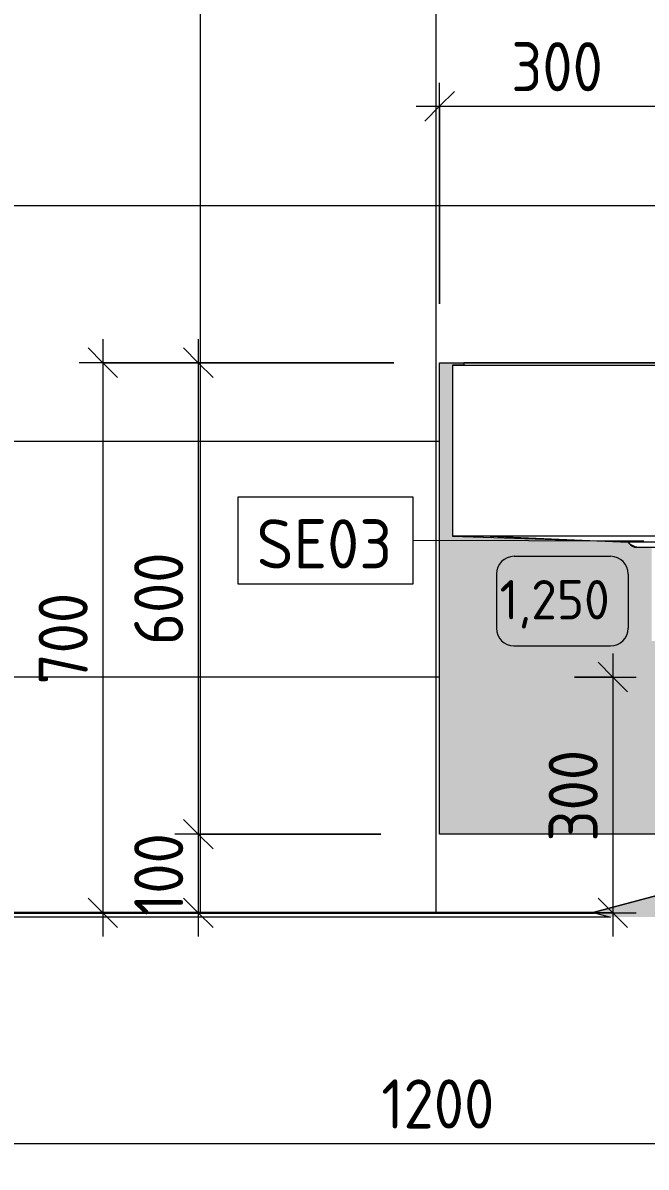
# Model space of a CAD drawing. Header units: millimetres. Extents: x 855 to 55293, y -2351 to 9447.
# Drawn here: x 26434 to 27227, y -324 to 1132 of the extents above; entities that cross this region are included whole.
import ezdxf

# ---------------------------------------------------------------- set-up
doc = ezdxf.new("R2010")
doc.units = ezdxf.units.MM
for name, color, linetype, lineweight in [('A-ANNO-DIMS', 7, 'Continuous', 9), ('A-ANNO-DIMS-25', 7, 'Continuous', 9), ('A-DETL-GENF', 7, 'Continuous', 9), ('A-FLOR', 7, 'Continuous', 9), ('A-WALL-PATT', 7, 'Continuous', 9), ('I-FURN-IDEN', 7, 'Continuous', 9), ('P-SANR-FIXT', 7, 'Continuous', 9), ('P-SANR-FIXT-IDEN', 7, 'Continuous', 9)]:
    doc.layers.add(name, color=color, linetype=linetype, lineweight=lineweight)
doc.layers.add('A-FLOR-FNSH-1', color=7, linetype='Continuous', lineweight=30, true_color=0x3c3c3c)
doc.layers.add('I-FURN-4', color=7, linetype='Continuous', lineweight=9, true_color=0xc0c0c0)
doc.layers.add('I-FURN-3', color=7, linetype='Continuous', lineweight=9, true_color=0xfbfbfb, transparency=0.7)
doc.styles.add('GOST Common_5', font='GOST_Common.ttf', dxfattribs={"height": 50})
doc.styles.add('GOST Common_7', font='GOST_Common.ttf', dxfattribs={"height": 62.5})
doc.styles.add('ISOCPEUR_2', font='isocpeur.ttf', dxfattribs={"width": 0.9, "height": 62.5})
doc.dimstyles.new('ISO-2_5_0_9К_БОЛЬШОЙ_1', dxfattribs={"dimscale": 304.8, "dimtxt": 62.248823, "dimasz": 0.123031, "dimexe": 0.098425, "dimexo": 0.246063, "dimgap": 0, "dimtad": 1, "dimdec": 0, "dimrnd": 10, "dimzin": 0, "dimdsep": 46, "dimtxsty": 'ISOCPEUR_2', "dimblk1": 'OBLIQUE', "dimblk2": 'OBLIQUE', "dimsah": 1, "dimcen": 0.09, "dimdle": 0.098425, "dimazin": 0, "dimtfac": 1, "dimtdec": 4, "dimtix": 1, "dimtmove": 0, "dimatfit": 3, "dimfxl": 1, "dimtvp": 1, "dimtolj": 1, "dimtzin": 0, "dimarcsym": 2})

# ---------------------------------------------------------------- blocks, each defined once
blk = doc.blocks.new('Мойка кухонная - Раковина Roca Victoria-N Unik 600х460 мм-30768662-Развертка 1_10-1')
at = {"layer": 'P-SANR-FIXT'}
for p, q in [((37161.1, 700), (36621.1, 700)), ((36621.1, 700), (36621.1, 696.8)), ((37161.1, 696.8), (37161.1, 700)), ((36606.9, 696.8), (37174.6, 696.8)), ((36621.1, 696.8), (36607, 696.8)), ((36607, 696.8), (36607, 479.2)), ((37174.6, 696.8), (37161.1, 696.8)), ((37174.6, 479.2), (37174.6, 696.8)), ((37127.1, 479.2), (36606.9, 479.2)), ((36607, 479.2), (36829.8, 471.9)), ((37127.1, 479.2), (36655, 479.2)), ((36655, 479.2), (36830.5, 471.8)), ((36829.8, 471.9), (36952.3, 471.9)), ((36951.6, 471.8), (37127.1, 479.2)), ((36951.6, 471.9), (37174.6, 479.2)), ((36838.6, 465.3), (36891.1, 465.3)), ((36843.4, 465.3), (36891.1, 465.3)), ((36891.1, 465.3), (36938.7, 465.3)), ((36891.1, 465.3), (36938.4, 465.3))]:
    blk.add_line(p, q, dxfattribs=at)
for centre, radius, start, end in [((36844.1, 481.8), 17.4, 214.6948, 251.3976), ((36844.2, 483), 17.7, 219.31, 267.4735), ((36938, 482.7), 17.4, 271.2833, 321.5011), ((36937.9, 483), 17.7, 272.5265, 320.6865)]:
    blk.add_arc(centre, radius, start, end, dxfattribs=at)
blk = doc.blocks.new('Начало раскладки_красным - Начало раскладки_красным-26104805-Развертка 1_10-1')
at = {"layer": 'A-DETL-GENF'}
for points in [[(37149.3, 265.4), (37221.8, 265.4), (37185.4, 400.6), (37158.5, 300)], [(36916.9, -5.5), (36920.9, -5.5), (36920.9, 36.7), (36785.7, 0.4), (36807.8, -5.5)]]:
    blk.add_hatch(color=256, dxfattribs=at).paths.add_polyline_path(points)
for p, q in [((37185.4, 400.6), (37149.3, 265.4)), ((37185.4, 400.6), (37149.3, 265.4)), ((37221.8, 265.4), (37185.4, 400.6)), ((37185.4, 400.6), (37221.8, 265.4)), ((37149.3, 265.4), (37221.8, 265.4)), ((37149.3, 265.4), (37221.8, 265.4)), ((37185.7, 30.6), (37185.5, 265.4)), ((36920.9, 36.7), (36785.7, 0.4)), ((36785.7, 0.4), (36920.9, 36.7)), ((36920.9, -5.5), (36920.9, 36.7)), ((36920.9, 36.7), (36920.9, -5.5)), ((36785.7, 0.4), (36807.8, -5.5)), ((36785.7, 0.4), (36807.8, -5.5)), ((37155.7, 0.6), (36920.9, 0.5))]:
    blk.add_line(p, q, dxfattribs=at)
for start, end in [(0.0336, 191.8696), (347.7763, 0.0336)]:
    blk.add_arc((37185.7, 0.6), 30, start, end, dxfattribs=at)
blk = doc.blocks.new('DIMBLOCK12-Развертка 1_10-1')
at = {"layer": 'A-ANNO-DIMS-25'}
for p, q in [((27563.5, 1725), (27563.5, -323.6)), ((27563.5, -293.6), (27563.5, 1725)), ((26363.5, -75), (26363.5, -323.6)), ((26363.5, -293.6), (26363.5, -80)), ((26363.5, -293.6), (27563.5, -293.6))]:
    blk.add_line(p, q, dxfattribs=at)
at = {"layer": 'A-ANNO-DIMS-25', "lineweight": 20}
for p, q in [((26363.5, -293.6), (26382.3, -274.9)), ((27563.5, -293.6), (27582.3, -274.9)), ((26363.5, -293.6), (26344.8, -312.4)), ((27563.5, -293.6), (27544.8, -312.4))]:
    blk.add_line(p, q, dxfattribs=at)
at = {"layer": 'A-ANNO-DIMS-25', "color": 0, "insert": (26889.9, -212), "char_height": 62.5, "width": 176.691, "attachment_point": 1, "line_spacing_factor": 1.149209, "style": 'ISOCPEUR_2'}
blk.add_mtext('1200', dxfattribs=at)
blk = doc.blocks.new('_Oblique')
at = {"color": 0, "linetype": 'ByBlock', "lineweight": -2}
blk.add_line((-0.5, -0.5), (0.5, 0.5), dxfattribs=at)
blk = doc.blocks.new('М_сантехническая_рамка1 - В рамке-30590747-Развертка 1_10-1')
at = {"layer": 'P-SANR-FIXT-IDEN'}
for p, q in [((38200.7, 726.9), (37977.3, 726.9)), ((37977.3, 726.9), (37977.3, 616.5)), ((38200.7, 616.5), (38200.7, 726.9)), ((37977.3, 616.5), (38200.7, 616.5))]:
    blk.add_line(p, q, dxfattribs=at)
blk = doc.blocks.new('Марка_Мебель - В прямоуг_Balcon_Марка-25523697-Развертка 1_10-1')
at = {"layer": 'I-FURN-IDEN'}
for p, q in [((36685.3, 453.6), (36808, 453.6)), ((36662.8, 431.1), (36662.8, 362)), ((36830.5, 431.1), (36830.5, 362.2)), ((36685.1, 339.7), (36808, 339.7))]:
    blk.add_line(p, q, dxfattribs=at)
for centre, radius, start, end in [((36685.3, 431.1), 22.5, 90, 180), ((36808, 431.1), 22.5, 0, 90), ((36685.1, 362), 22.3, 180, 270), ((36808, 362.2), 22.5, 270, 0)]:
    blk.add_arc(centre, radius, start, end, dxfattribs=at)
blk = doc.blocks.new('DIMBLOCK17-Развертка 1_10-1')
at = {"layer": 'A-ANNO-DIMS-25'}
for p, q in [((26656.8, 730), (26656.8, 100)), ((26889, 700), (26626.8, 700)), ((26656.8, 700), (26889, 700)), ((26889, 100), (26626.8, 100)), ((26656.8, 100), (26889, 100))]:
    blk.add_line(p, q, dxfattribs=at)
at = {"layer": 'A-ANNO-DIMS-25', "lineweight": 20}
for p, q in [((26656.8, 700), (26638.1, 718.7)), ((26656.8, 700), (26675.6, 681.2)), ((26656.8, 100), (26638.1, 118.7)), ((26656.8, 100), (26675.6, 81.2))]:
    blk.add_line(p, q, dxfattribs=at)
at = {"layer": 'A-ANNO-DIMS-25', "color": 0, "insert": (26575.2, 340.7), "char_height": 62.5, "width": 142.215, "attachment_point": 1, "rotation": 90, "line_spacing_factor": 1.149209, "style": 'ISOCPEUR_2'}
blk.add_mtext('600', dxfattribs=at)
blk = doc.blocks.new('DIMBLOCK18-Развертка 1_10-1')
at = {"layer": 'A-ANNO-DIMS-25', "lineweight": 20}
for p, q in [((26656.8, 100), (26638.1, 118.7)), ((26656.8, 100), (26675.6, 81.2)), ((26656.8, 0), (26638.1, 18.8)), ((26656.8, 0), (26675.6, -18.8))]:
    blk.add_line(p, q, dxfattribs=at)
at = {"layer": 'A-ANNO-DIMS-25'}
for p, q in [((26889, 100), (26626.8, 100)), ((26656.8, 100), (26656.8, -30)), ((26656.8, 100), (26889, 100)), ((26608.3, 0), (26686.8, 0)), ((26656.8, 0), (26608.3, 0))]:
    blk.add_line(p, q, dxfattribs=at)
at = {"layer": 'A-ANNO-DIMS-25', "color": 0, "insert": (26575.2, -3.9), "char_height": 62.5, "width": 129.286, "attachment_point": 1, "rotation": 90, "line_spacing_factor": 1.149209, "style": 'ISOCPEUR_2'}
blk.add_mtext('100', dxfattribs=at)
blk = doc.blocks.new('DIMBLOCK19-Развертка 1_10-1')
at = {"layer": 'A-ANNO-DIMS-25'}
for p, q in [((26964, 775), (26964, 1056.3)), ((27264.6, 925), (27264.6, 1056.3)), ((26934, 1026.3), (27264.6, 1026.3)), ((26964, 1026.3), (26964, 775)), ((27264.6, 1026.3), (27264.6, 925))]:
    blk.add_line(p, q, dxfattribs=at)
at = {"layer": 'A-ANNO-DIMS-25', "lineweight": 20}
for p, q in [((26964, 1026.3), (26982.8, 1045)), ((27264.6, 1026.3), (27283.3, 1045)), ((26964, 1026.3), (26945.3, 1007.5)), ((27264.6, 1026.3), (27245.8, 1007.5))]:
    blk.add_line(p, q, dxfattribs=at)
at = {"layer": 'A-ANNO-DIMS-25', "color": 0, "insert": (27055.1, 1107.9), "char_height": 62.5, "width": 142.215, "attachment_point": 1, "line_spacing_factor": 1.149209, "style": 'ISOCPEUR_2'}
blk.add_mtext('300', dxfattribs=at)
blk = doc.blocks.new('DIMBLOCK25-Развертка 1_10-1')
at = {"layer": 'A-ANNO-DIMS-25'}
for p, q in [((26535.3, 730), (26535.3, -30)), ((26905.5, 700), (26505.3, 700)), ((26535.3, 700), (26905.5, 700)), ((26486.8, 0), (26565.3, 0)), ((26535.3, 0), (26486.8, 0))]:
    blk.add_line(p, q, dxfattribs=at)
at = {"layer": 'A-ANNO-DIMS-25', "lineweight": 20}
for p, q in [((26535.3, 700), (26516.5, 718.7)), ((26535.3, 700), (26554, 681.2)), ((26535.3, 0), (26516.5, 18.8)), ((26535.3, 0), (26554, -18.8))]:
    blk.add_line(p, q, dxfattribs=at)
at = {"layer": 'A-ANNO-DIMS-25', "color": 0, "insert": (26453.6, 290.7), "char_height": 62.5, "width": 142.215, "attachment_point": 1, "rotation": 90, "line_spacing_factor": 1.149209, "style": 'ISOCPEUR_2'}
blk.add_mtext('700', dxfattribs=at)
blk = doc.blocks.new('DIMBLOCK27-Развертка 1_10-1')
at = {"layer": 'A-ANNO-DIMS-25'}
for p, q in [((27184.3, 330), (27184.3, -30)), ((27135.8, 300), (27214.3, 300)), ((27184.3, 300), (27135.8, 300)), ((27135.8, 0), (27214.3, 0)), ((27184.3, 0), (27135.8, 0))]:
    blk.add_line(p, q, dxfattribs=at)
at = {"layer": 'A-ANNO-DIMS-25', "lineweight": 20}
for p, q in [((27184.3, 300), (27165.6, 318.8)), ((27184.3, 300), (27203.1, 281.3)), ((27184.3, 0), (27165.6, 18.8)), ((27184.3, 0), (27203.1, -18.8))]:
    blk.add_line(p, q, dxfattribs=at)
at = {"layer": 'A-ANNO-DIMS-25', "color": 0, "insert": (27102.7, 90.7), "char_height": 62.5, "width": 142.215, "attachment_point": 1, "rotation": 90, "line_spacing_factor": 1.149209, "style": 'ISOCPEUR_2'}
blk.add_mtext('300', dxfattribs=at)

msp = doc.modelspace()

# ---------------------------------------------------------------- hatches: boundary and pattern name
at = {"layer": 'A-WALL-PATT'}
h = msp.add_hatch(dxfattribs=at)
h.set_pattern_fill('FP_13', color=256, style=0, pattern_type=2)
h.set_pattern_definition([(90, (27559.54, 0), (-300, 2e-14), []), (180, (27559.54, 0), (-4e-14, -300), [])])
h.paths.add_polyline_path([(26478.5, 0), (27160.6, 0), (27159.2, 0.4), (27264, 28.5), (27264, 100), (26964, 100), (26964, 700), (27241.7, 700), (27243.8, 815), (27243.7, 818.5), (27244, 824.5), (27244.4, 831), (27244.8, 845.5), (27284.4, 845.3), (27284.7, 844.3), (27284.7, 842.1), (27284.4, 842), (27285, 826.2), (27285.3, 825.3), (27285.1, 824.8), (27285.9, 795.7), (27285.7, 793.3), (27285.8, 791.8), (27286, 790.9), (27287.4, 705.7), (27287.5, 700), (27555.5, 700), (27555.5, 908.1), (27554.8, 908.1), (27553.6, 909.3), (27553.6, 937.9), (27554.5, 938.9), (27555.5, 939.3), (27555.5, 939.9), (27553.3, 939.1), (27553.3, 817.9), (27552.8, 817.4), (27484, 817.4), (27483.5, 817.9), (27481.3, 947.9), (27481.8, 948.4), (27502.5, 948.4), (27502.5, 961.5), (27503, 962), (27508.6, 962.3), (27509.2, 962.9), (27509.5, 963.8), (27509.5, 972.9), (27507.8, 972.9), (27507.3, 973.4), (27507.3, 986.8), (27466.8, 986.8), (27466.8, 992.8), (27507.3, 992.8), (27507.3, 995.6), (27507.8, 996.1), (27512.6, 996.7), (27517.3, 996.8), (27525.2, 996.3), (27526.9, 996.1), (27527.4, 995.6), (27527.4, 973.4), (27526.9, 972.9), (27525.2, 972.9), (27525.5, 962.9), (27526.1, 962.3), (27527.3, 962), (27531.7, 962), (27532.2, 961.5), (27532.2, 948.4), (27552.8, 948.4), (27553.3, 947.9), (27553.6, 948.5), (27554.2, 949), (27554, 949.2), (27553.5, 949.7), (27553.6, 952.6), (27554.7, 953.2), (27555.5, 953.2), (27555.5, 1800), (26363.5, 1800), (26363.5, 0)])
h.paths.add_polyline_path([(27243.7, 792.4), (27243.7, 794.6), (27243.7, 795.1), (27244.2, 794.9), (27244.3, 795.2), (27244.4, 795.8), (27244.5, 796.1), (27244.6, 796.3), (27244.8, 796.4), (27245.5, 796.4), (27244.5, 798.4), (27244.6, 806.6), (27244.4, 807.5), (27244.1, 809.1), (27243.8, 809.6), (27243.6, 801.2), (27243.5, 792.9), (27243.7, 792.5)])
h.paths.add_polyline_path([(27285.5, 793.7), (27285.8, 796.2), (27285.2, 806.3), (27285, 806.2), (27284.8, 806.7), (27284.6, 807.1), (27284.5, 806.6), (27284.5, 805.2), (27284.4, 805), (27284.6, 798.2), (27283.7, 796.1), (27284, 795.9), (27283.7, 795.4), (27284.1, 795.2), (27284.8, 795.7), (27284.8, 795.3), (27285, 795.1), (27285.2, 794.9), (27285.3, 794.9), (27285.5, 793.7)])
h.paths.add_polyline_path([(27244.8, 796.4), (27244.6, 797), (27245.3, 796.5)])
h.paths.add_polyline_path([(27285.3, 812.5), (27285, 813.9), (27284.9, 813.5), (27285, 812.8), (27285.3, 812.6)])
h.paths.add_polyline_path([(27243.8, 812.5), (27244.2, 813.3), (27244.1, 813.6), (27243.9, 813.6), (27243.9, 813.1)])
h.paths.add_polyline_path([(27244.2, 813.9), (27243.9, 814.4), (27244.1, 814)])
h.paths.add_polyline_path([(27244.5, 814.7), (27244.2, 814.9), (27244.4, 814.7)])
h.paths.add_polyline_path([(27284.9, 814.8), (27285.3, 815.2), (27285.1, 815.2), (27284.8, 815)])
h.paths.add_polyline_path([(27244.5, 815), (27244.2, 815.2), (27244.4, 815.1)])
h.paths.add_polyline_path([(27244.1, 839.7), (27244.2, 843.1), (27244.1, 839.8)])
at = {"layer": 'I-FURN-3'}
msp.add_hatch(color=256, dxfattribs=at).paths.add_polyline_path([(26994.6, 100), (27264, 100), (27264, 300), (27532.1, 300), (27555.5, 387.8), (27555.5, 700), (27534.6, 700), (27534.6, 696.8), (27548.1, 696.8), (27548.1, 479.2), (27325.1, 471.8), (27322.4, 469.1), (27318.1, 466.7), (27315.7, 465.8), (27311.9, 465.3), (27294, 465.3), (27294, 346), (27234, 346), (27234, 465.3), (27212.1, 465.3), (27208.3, 467.2), (27205.8, 469.1), (27203.4, 471.8), (27193.5, 472.2), (26980.5, 479.2), (26980.5, 696.8), (26994.6, 696.8), (26994.6, 700), (26964, 700), (26964, 100)])

# ---------------------------------------------------------------- linework, layer by layer
at = {"layer": 'A-FLOR'}
for p, q in [((27160.6, 0), (21948.5, 0)), ((20002.3, -5), (27179.3, -5))]:
    msp.add_line(p, q, dxfattribs=at)
at = {"layer": 'A-FLOR-FNSH-1'}
msp.add_line((27161, -0.1), (19982.9, -0.1), dxfattribs=at)
at = {"layer": 'I-FURN-4'}
for p, q in [((26964, 700), (27555.5, 700)), ((26964, 100), (26964, 700)), ((27264, 100), (26964, 100))]:
    msp.add_line(p, q, dxfattribs=at)
at = {"layer": 'P-SANR-FIXT-IDEN'}
msp.add_line((27224, 473), (26930.4, 473.8), dxfattribs=at)

# ---------------------------------------------------------------- block references
at = {"layer": 'A-DETL-GENF'}
msp.add_blockref('Начало раскладки_красным - Начало раскладки_красным-26104805-Развертка 1_10-1', (-9626.5, 0), dxfattribs=at)
at = {"layer": 'I-FURN-IDEN'}
msp.add_blockref('Марка_Мебель - В прямоуг_Balcon_Марка-25523697-Развертка 1_10-1', (-9626.5, 0), dxfattribs=at)
at = {"layer": 'P-SANR-FIXT'}
msp.add_blockref('Мойка кухонная - Раковина Roca Victoria-N Unik 600х460 мм-30768662-Развертка 1_10-1', (-9626.5, 0), dxfattribs=at)
at = {"layer": 'P-SANR-FIXT-IDEN'}
msp.add_blockref('М_сантехническая_рамка1 - В рамке-30590747-Развертка 1_10-1', (-11270.2, -197.9), dxfattribs=at)

# ---------------------------------------------------------------- texts
at = {"layer": 'I-FURN-IDEN', "insert": (27040.4, 423.4), "char_height": 50, "width": 184.388, "attachment_point": 1, "style": 'GOST Common_5'}
msp.add_mtext('1,250', dxfattribs=at)
at = {"layer": 'P-SANR-FIXT-IDEN', "insert": (26730.9, 500.7), "char_height": 62.5, "width": 222.468, "attachment_point": 1, "style": 'GOST Common_7'}
msp.add_mtext('SE03', dxfattribs=at)

# ---------------------------------------------------------------- dimensions: what is measured, and where the dimension line sits
at = {"layer": 'A-ANNO-DIMS'}
for base, p1, p2, override, picture, middle in [((27563.5, -293.6), (26363.5, 0), (27563.5, 1800), {"dimpost": '<>', "dimfxl": 2163.330765}, 'DIMBLOCK12-Развертка 1_10-1', (26963.5, -262.4)), ((27264.6, 1026.3), (26964, 700), (27264.6, 850), {"dimpost": '<>', "dimfxl": 335.913257}, 'DIMBLOCK19-Развертка 1_10-1', (27114.3, 1057.5))]:
    dim = msp.add_linear_dim(base=base, p1=p1, p2=p2, dimstyle='ISO-2_5_0_9К_БОЛЬШОЙ_1', override=override, dxfattribs=at)
    dim.commit()
    dim.dimension.update_dxf_attribs({"geometry": picture, "text_midpoint": middle})
for base, p1, p2, override, picture, middle in [((26535.3, 0), (26980.5, 700), (26561.8, 0), {"dimpost": '<>', "dimfxl": 815.64855}, 'DIMBLOCK25-Развертка 1_10-1', (26504, 350)), ((26656.8, 100), (26964, 700), (26964, 100), {"dimpost": '<>', "dimfxl": 600}, 'DIMBLOCK17-Развертка 1_10-1', (26625.6, 400)), ((27184.3, 0), (27210.8, 300), (27210.8, 0), {"dimpost": '<>', "dimfxl": 300}, 'DIMBLOCK27-Развертка 1_10-1', (27153.1, 150)), ((26656.8, 0), (26964, 100), (26683.3, 0), {"dimpost": '<>', "dimfxl": 297.967717}, 'DIMBLOCK18-Развертка 1_10-1', (26625.6, 50))]:
    dim = msp.add_linear_dim(base=base, p1=p1, p2=p2, angle=90, dimstyle='ISO-2_5_0_9К_БОЛЬШОЙ_1', override=override, dxfattribs=at)
    dim.commit()
    dim.dimension.update_dxf_attribs({"geometry": picture, "text_midpoint": middle})

doc.saveas('drawing.dxf')
